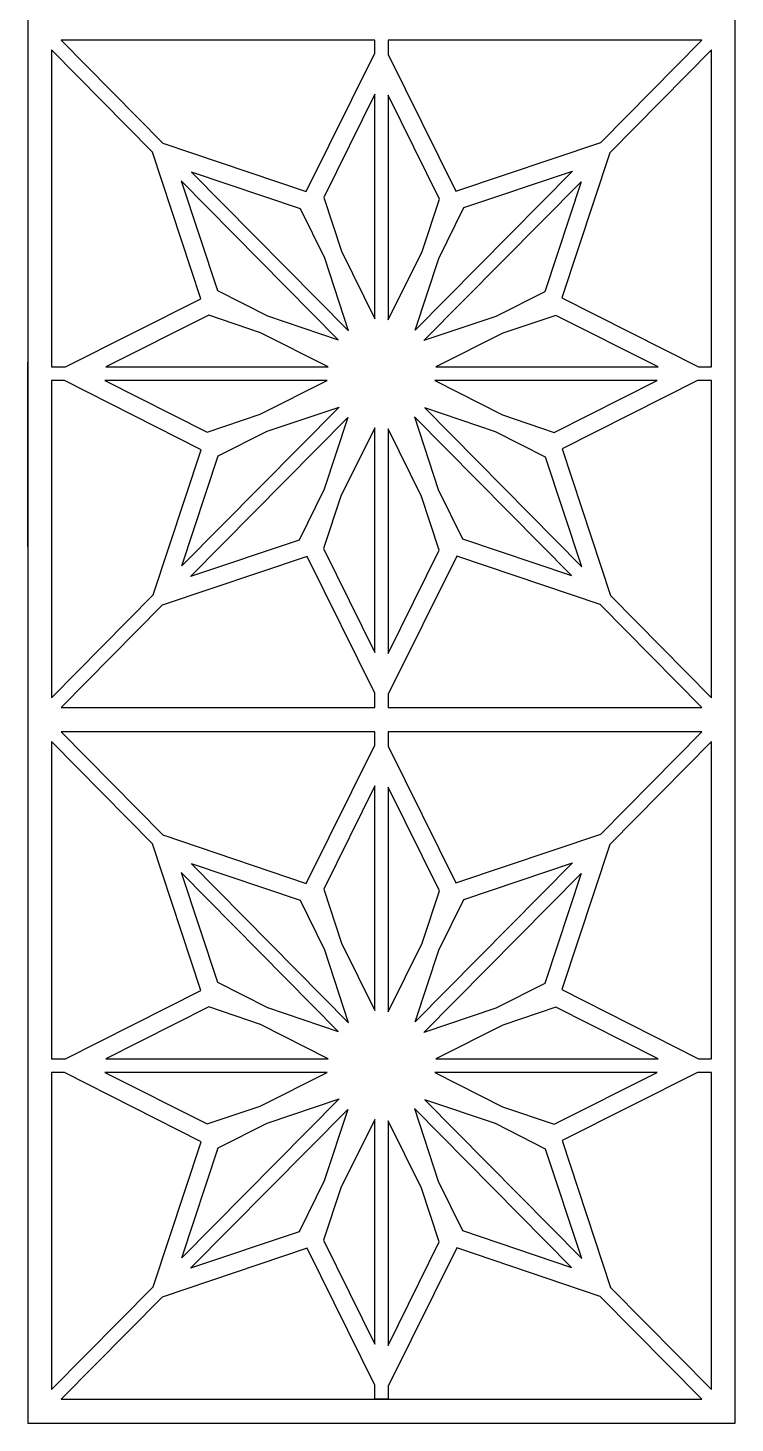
# Model space of a CAD drawing. Header units: centimetres. Extents: x -1.1 to 1.1, y -4.33 to 4.33.
# Drawn here: x -1.098 to 1.098, y -4.331 to 0 of the extents above; entities that cross this region are included whole.
import ezdxf

# ---------------------------------------------------------------- set-up
doc = ezdxf.new("R2010")
doc.units = ezdxf.units.CM
doc.header["$MEASUREMENT"] = 0
doc.layers.add('Layer 1', color=7, linetype='Continuous')

msp = doc.modelspace()

# ---------------------------------------------------------------- linework, layer by layer
at = {"layer": 'Layer 1', "color": 242}
for points, knots in [([(1.09752, 1.61581), (1.09752, 1.61581), (1.09752, 0.03595), (1.09752, 0.03595), (1.09752, 0.03595), (1.09752, 0.03595), (1.09753, -1.05264), (1.09753, -1.05264), (1.09753, -1.05264), (1.09753, -1.05264), (1.09753, -1.09508), (1.09753, -1.09508), (1.09753, -1.09508), (1.09753, -1.09508), (1.09753, -2.14774), (1.09753, -2.14774), (1.09753, -2.14774), (1.09753, -2.14774), (1.09753, -3.20038), (1.09753, -3.20038), (1.09753, -3.20038), (1.09753, -3.20038), (1.09753, -3.24282), (1.09753, -3.24282), (1.09753, -3.24282), (1.09753, -3.24282), (1.09752, -4.33142), (1.09752, -4.33142), (1.09752, -4.33142), (1.09752, -4.33142), (-1.09752, -4.33142), (-1.09752, -4.33142), (-1.09752, -4.33142), (-1.09752, -4.33142), (-1.09751, -3.24282), (-1.09751, -3.24282), (-1.09751, -3.24282), (-1.09751, -3.24282), (-1.09751, -3.20038), (-1.09751, -3.20038), (-1.09751, -3.20038), (-1.09751, -3.20038), (-1.09751, -1.03792), (-1.09751, -1.03792), (-1.09751, -1.03792), (-1.09751, -1.03792), (-1.09751, -1.05264), (-1.09751, -1.05264), (-1.09751, -1.05264), (-1.09751, -1.05264), (-1.09752, -1.09508), (-1.09752, -1.09508), (-1.09752, -1.09508), (-1.09752, -1.09508), (-1.09751, -1.6108), (-1.09751, -1.6108), (-1.09751, -1.6108), (-1.09751, -1.6108), (-1.09751, -0.03594), (-1.09751, -0.03594), (-1.09751, -0.03594), (-1.09751, -0.03594), (-1.09751, 1.05264), (-1.09751, 1.05264), (-1.09751, 1.05264), (-1.09751, 1.05264), (-1.09751, 1.09511), (-1.09751, 1.09511), (-1.09751, 1.09511), (-1.09751, 1.09511), (-1.09751, 2.14775), (-1.09751, 2.14775), (-1.09751, 2.14775), (-1.09751, 2.14775), (-1.09751, 3.20038), (-1.09751, 3.20038), (-1.09751, 3.20038), (-1.09751, 3.20038), (-1.09752, 3.24285), (-1.09752, 3.24285), (-1.09752, 3.24285), (-1.09752, 3.24285), (-1.09751, 4.33143), (-1.09751, 4.33143), (-1.09751, 4.33143), (-1.09751, 4.33143), (1.09753, 4.33143), (1.09753, 4.33143), (1.09753, 4.33143), (1.09753, 4.33143), (1.09753, 3.24285), (1.09753, 3.24285), (1.09753, 3.24285), (1.09753, 3.24285), (1.09753, 3.20038), (1.09753, 3.20038), (1.09753, 3.20038), (1.09753, 3.20038), (1.09753, 1.03793), (1.09753, 1.03793), (1.09753, 1.03793), (1.09753, 1.03793), (1.09753, 1.05264), (1.09753, 1.05264), (1.09753, 1.05264), (1.09753, 1.05264), (1.09753, 1.09511), (1.09753, 1.09511), (1.09753, 1.09511), (1.09753, 1.09511), (1.09752, 1.61581), (1.09752, 1.61581)], [0, 0, 0, 0, 0.0344828, 0.0344828, 0.0344828, 0.0344828, 0.0689655, 0.0689655, 0.0689655, 0.0689655, 0.1034483, 0.1034483, 0.1034483, 0.1034483, 0.137931, 0.137931, 0.137931, 0.137931, 0.1724138, 0.1724138, 0.1724138, 0.1724138, 0.2068966, 0.2068966, 0.2068966, 0.2068966, 0.2413793, 0.2413793, 0.2413793, 0.2413793, 0.2758621, 0.2758621, 0.2758621, 0.2758621, 0.3103448, 0.3103448, 0.3103448, 0.3103448, 0.3448276, 0.3448276, 0.3448276, 0.3448276, 0.3793103, 0.3793103, 0.3793103, 0.3793103, 0.4137931, 0.4137931, 0.4137931, 0.4137931, 0.4482759, 0.4482759, 0.4482759, 0.4482759, 0.4827586, 0.4827586, 0.4827586, 0.4827586, 0.5172414, 0.5172414, 0.5172414, 0.5172414, 0.5517241, 0.5517241, 0.5517241, 0.5517241, 0.5862069, 0.5862069, 0.5862069, 0.5862069, 0.6206897, 0.6206897, 0.6206897, 0.6206897, 0.6551724, 0.6551724, 0.6551724, 0.6551724, 0.6896552, 0.6896552, 0.6896552, 0.6896552, 0.7241379, 0.7241379, 0.7241379, 0.7241379, 0.7586207, 0.7586207, 0.7586207, 0.7586207, 0.7931034, 0.7931034, 0.7931034, 0.7931034, 0.8275862, 0.8275862, 0.8275862, 0.8275862, 0.862069, 0.862069, 0.862069, 0.862069, 0.8965517, 0.8965517, 0.8965517, 0.8965517, 0.9310345, 0.9310345, 0.9310345, 0.9310345, 1, 1, 1, 1]), ([(-0.02099, -0.03803), (-0.02099, -0.03803), (-0.02099, -0.07886), (-0.02099, -0.07886), (-0.02099, -0.07886), (-0.02099, -0.07886), (-0.23369, -0.50804), (-0.23369, -0.50804), (-0.23369, -0.50804), (-0.23369, -0.50804), (-0.67866, -0.35757), (-0.67866, -0.35757), (-0.67866, -0.35757), (-0.67866, -0.35757), (-0.99466, -0.03803), (-0.99466, -0.03803), (-0.99466, -0.03803), (-0.99466, -0.03803), (-0.02099, -0.03803), (-0.02099, -0.03803), (-0.02099, -0.03803), (-0.02099, -0.03803), (-0.02099, -0.03803), (-0.02099, -0.03803)], [0, 0, 0, 0, 0.1428571, 0.1428571, 0.1428571, 0.1428571, 0.2857143, 0.2857143, 0.2857143, 0.2857143, 0.4285714, 0.4285714, 0.4285714, 0.4285714, 0.5714286, 0.5714286, 0.5714286, 0.5714286, 0.7142857, 0.7142857, 0.7142857, 0.7142857, 1, 1, 1, 1]), ([(0.02098, -0.03803), (0.02098, -0.03803), (0.99466, -0.03803), (0.99466, -0.03803), (0.99466, -0.03803), (0.99466, -0.03803), (0.68092, -0.35529), (0.68092, -0.35529), (0.68092, -0.35529), (0.68092, -0.35529), (0.23042, -0.50666), (0.23042, -0.50666), (0.23042, -0.50666), (0.23042, -0.50666), (0.02098, -0.08211), (0.02098, -0.08211), (0.02098, -0.08211), (0.02098, -0.08211), (0.02098, -0.03803), (0.02098, -0.03803), (0.02098, -0.03803), (0.02098, -0.03803), (0.02098, -0.03803), (0.02098, -0.03803)], [0, 0, 0, 0, 0.1428571, 0.1428571, 0.1428571, 0.1428571, 0.2857143, 0.2857143, 0.2857143, 0.2857143, 0.4285714, 0.4285714, 0.4285714, 0.4285714, 0.5714286, 0.5714286, 0.5714286, 0.5714286, 0.7142857, 0.7142857, 0.7142857, 0.7142857, 1, 1, 1, 1]), ([(-1.02435, -0.06806), (-1.02435, -0.06806), (-0.71061, -0.3853), (-0.71061, -0.3853), (-0.71061, -0.3853), (-0.71061, -0.3853), (-0.56091, -0.84087), (-0.56091, -0.84087), (-0.56091, -0.84087), (-0.56091, -0.84087), (-0.98077, -1.05264), (-0.98077, -1.05264), (-0.98077, -1.05264), (-0.98077, -1.05264), (-1.02435, -1.05264), (-1.02435, -1.05264), (-1.02435, -1.05264), (-1.02435, -1.05264), (-1.02435, -0.06806), (-1.02435, -0.06806)], [0, 0, 0, 0, 0.1666667, 0.1666667, 0.1666667, 0.1666667, 0.3333333, 0.3333333, 0.3333333, 0.3333333, 0.5, 0.5, 0.5, 0.5, 0.6666667, 0.6666667, 0.6666667, 0.6666667, 1, 1, 1, 1]), ([(1.02434, -1.05264), (1.02434, -1.05264), (0.98396, -1.05264), (0.98396, -1.05264), (0.98396, -1.05264), (0.98396, -1.05264), (0.55956, -0.83755), (0.55956, -0.83755), (0.55956, -0.83755), (0.55956, -0.83755), (0.70835, -0.3876), (0.70835, -0.3876), (0.70835, -0.3876), (0.70835, -0.3876), (1.02434, -0.06806), (1.02434, -0.06806), (1.02434, -0.06806), (1.02434, -0.06806), (1.02434, -1.05264), (1.02434, -1.05264)], [0, 0, 0, 0, 0.1666667, 0.1666667, 0.1666667, 0.1666667, 0.3333333, 0.3333333, 0.3333333, 0.3333333, 0.5, 0.5, 0.5, 0.5, 0.6666667, 0.6666667, 0.6666667, 0.6666667, 1, 1, 1, 1]), ([(-0.02099, -0.20535), (-0.02099, -0.20535), (-0.02099, -0.90283), (-0.02099, -0.90283), (-0.02099, -0.90283), (-0.02099, -0.90283), (-0.1243, -0.69341), (-0.1243, -0.69341), (-0.1243, -0.69341), (-0.1243, -0.69341), (-0.17916, -0.5265), (-0.17916, -0.5265), (-0.17916, -0.5265), (-0.17916, -0.5265), (-0.02099, -0.20535), (-0.02099, -0.20535)], [0, 0, 0, 0, 0.2, 0.2, 0.2, 0.2, 0.4, 0.4, 0.4, 0.4, 0.6, 0.6, 0.6, 0.6, 1, 1, 1, 1]), ([(0.02098, -0.90657), (0.02098, -0.90657), (0.02098, -0.20905), (0.02098, -0.20905), (0.02098, -0.20905), (0.02098, -0.20905), (0.18006, -0.53151), (0.18006, -0.53151), (0.18006, -0.53151), (0.18006, -0.53151), (0.12628, -0.69416), (0.12628, -0.69416), (0.12628, -0.69416), (0.12628, -0.69416), (0.02098, -0.90657), (0.02098, -0.90657)], [0, 0, 0, 0, 0.2, 0.2, 0.2, 0.2, 0.4, 0.4, 0.4, 0.4, 0.6, 0.6, 0.6, 0.6, 1, 1, 1, 1]), ([(-0.62217, -0.47473), (-0.62217, -0.47473), (-0.13443, -0.96793), (-0.13443, -0.96793), (-0.13443, -0.96793), (-0.13443, -0.96793), (-0.35394, -0.89373), (-0.35394, -0.89373), (-0.35394, -0.89373), (-0.35394, -0.89373), (-0.50943, -0.81491), (-0.50943, -0.81491), (-0.50943, -0.81491), (-0.50943, -0.81491), (-0.62217, -0.47473), (-0.62217, -0.47473)], [0, 0, 0, 0, 0.2, 0.2, 0.2, 0.2, 0.4, 0.4, 0.4, 0.4, 0.6, 0.6, 0.6, 0.6, 1, 1, 1, 1]), ([(-0.10213, -0.94056), (-0.10213, -0.94056), (-0.58989, -0.44735), (-0.58989, -0.44735), (-0.58989, -0.44735), (-0.58989, -0.44735), (-0.25193, -0.56162), (-0.25193, -0.56162), (-0.25193, -0.56162), (-0.25193, -0.56162), (-0.17622, -0.7151), (-0.17622, -0.7151), (-0.17622, -0.7151), (-0.17622, -0.7151), (-0.10213, -0.94056), (-0.10213, -0.94056)], [0, 0, 0, 0, 0.2, 0.2, 0.2, 0.2, 0.4, 0.4, 0.4, 0.4, 0.6, 0.6, 0.6, 0.6, 1, 1, 1, 1]), ([(0.10475, -0.93793), (0.10475, -0.93793), (0.59251, -0.44472), (0.59251, -0.44472), (0.59251, -0.44472), (0.59251, -0.44472), (0.25568, -0.55788), (0.25568, -0.55788), (0.25568, -0.55788), (0.25568, -0.55788), (0.17815, -0.71596), (0.17815, -0.71596), (0.17815, -0.71596), (0.17815, -0.71596), (0.10475, -0.93793), (0.10475, -0.93793)], [0, 0, 0, 0, 0.2, 0.2, 0.2, 0.2, 0.4, 0.4, 0.4, 0.4, 0.6, 0.6, 0.6, 0.6, 1, 1, 1, 1]), ([(0.61958, -0.47736), (0.61958, -0.47736), (0.13182, -0.97059), (0.13182, -0.97059), (0.13182, -0.97059), (0.13182, -0.97059), (0.35479, -0.89567), (0.35479, -0.89567), (0.35479, -0.89567), (0.35479, -0.89567), (0.50658, -0.81911), (0.50658, -0.81911), (0.50658, -0.81911), (0.50658, -0.81911), (0.61958, -0.47736), (0.61958, -0.47736)], [0, 0, 0, 0, 0.2, 0.2, 0.2, 0.2, 0.4, 0.4, 0.4, 0.4, 0.6, 0.6, 0.6, 0.6, 1, 1, 1, 1]), ([(-0.16543, -1.05264), (-0.16543, -1.05264), (-0.85524, -1.05264), (-0.85524, -1.05264), (-0.85524, -1.05264), (-0.85524, -1.05264), (-0.53634, -0.8918), (-0.53634, -0.8918), (-0.53634, -0.8918), (-0.53634, -0.8918), (-0.37549, -0.94618), (-0.37549, -0.94618), (-0.37549, -0.94618), (-0.37549, -0.94618), (-0.16543, -1.05264), (-0.16543, -1.05264)], [0, 0, 0, 0, 0.2, 0.2, 0.2, 0.2, 0.4, 0.4, 0.4, 0.4, 0.6, 0.6, 0.6, 0.6, 1, 1, 1, 1]), ([(0.8589, -1.05264), (0.8589, -1.05264), (0.16913, -1.05264), (0.16913, -1.05264), (0.16913, -1.05264), (0.16913, -1.05264), (0.37625, -0.94816), (0.37625, -0.94816), (0.37625, -0.94816), (0.37625, -0.94816), (0.54132, -0.8927), (0.54132, -0.8927), (0.54132, -0.8927), (0.54132, -0.8927), (0.8589, -1.05264), (0.8589, -1.05264)], [0, 0, 0, 0, 0.2, 0.2, 0.2, 0.2, 0.4, 0.4, 0.4, 0.4, 0.6, 0.6, 0.6, 0.6, 1, 1, 1, 1]), ([(-1.02435, -1.09508), (-1.02435, -1.09508), (-0.98397, -1.09508), (-0.98397, -1.09508), (-0.98397, -1.09508), (-0.98397, -1.09508), (-0.55955, -1.31019), (-0.55955, -1.31019), (-0.55955, -1.31019), (-0.55955, -1.31019), (-0.70835, -1.76014), (-0.70835, -1.76014), (-0.70835, -1.76014), (-0.70835, -1.76014), (-1.02435, -2.07966), (-1.02435, -2.07966), (-1.02435, -2.07966), (-1.02435, -2.07966), (-1.02435, -1.09508), (-1.02435, -1.09508)], [0, 0, 0, 0, 0.1666667, 0.1666667, 0.1666667, 0.1666667, 0.3333333, 0.3333333, 0.3333333, 0.3333333, 0.5, 0.5, 0.5, 0.5, 0.6666667, 0.6666667, 0.6666667, 0.6666667, 1, 1, 1, 1]), ([(-0.85892, -1.09508), (-0.85892, -1.09508), (-0.16913, -1.09509), (-0.16913, -1.09509), (-0.16913, -1.09509), (-0.16913, -1.09509), (-0.37623, -1.19955), (-0.37623, -1.19955), (-0.37623, -1.19955), (-0.37623, -1.19955), (-0.54133, -1.25502), (-0.54133, -1.25502), (-0.54133, -1.25502), (-0.54133, -1.25502), (-0.85892, -1.09508), (-0.85892, -1.09508)], [0, 0, 0, 0, 0.2, 0.2, 0.2, 0.2, 0.4, 0.4, 0.4, 0.4, 0.6, 0.6, 0.6, 0.6, 1, 1, 1, 1]), ([(0.16545, -1.09508), (0.16545, -1.09508), (0.85522, -1.09508), (0.85522, -1.09508), (0.85522, -1.09508), (0.85522, -1.09508), (0.53633, -1.25594), (0.53633, -1.25594), (0.53633, -1.25594), (0.53633, -1.25594), (0.37548, -1.20156), (0.37548, -1.20156), (0.37548, -1.20156), (0.37548, -1.20156), (0.16545, -1.09508), (0.16545, -1.09508)], [0, 0, 0, 0, 0.2, 0.2, 0.2, 0.2, 0.4, 0.4, 0.4, 0.4, 0.6, 0.6, 0.6, 0.6, 1, 1, 1, 1]), ([(1.02434, -2.07967), (1.02434, -2.07967), (0.71062, -1.76241), (0.71062, -1.76241), (0.71062, -1.76241), (0.71062, -1.76241), (0.56093, -1.30687), (0.56093, -1.30687), (0.56093, -1.30687), (0.56093, -1.30687), (0.98078, -1.09508), (0.98078, -1.09508), (0.98078, -1.09508), (0.98078, -1.09508), (1.02434, -1.09508), (1.02434, -1.09508), (1.02434, -1.09508), (1.02434, -1.09508), (1.02434, -2.07967), (1.02434, -2.07967)], [0, 0, 0, 0, 0.1666667, 0.1666667, 0.1666667, 0.1666667, 0.3333333, 0.3333333, 0.3333333, 0.3333333, 0.5, 0.5, 0.5, 0.5, 0.6666667, 0.6666667, 0.6666667, 0.6666667, 1, 1, 1, 1]), ([(-0.61957, -1.67037), (-0.61957, -1.67037), (-0.13183, -1.17715), (-0.13183, -1.17715), (-0.13183, -1.17715), (-0.13183, -1.17715), (-0.3548, -1.25207), (-0.3548, -1.25207), (-0.3548, -1.25207), (-0.3548, -1.25207), (-0.50656, -1.32862), (-0.50656, -1.32862), (-0.50656, -1.32862), (-0.50656, -1.32862), (-0.61957, -1.67037), (-0.61957, -1.67037)], [0, 0, 0, 0, 0.2, 0.2, 0.2, 0.2, 0.4, 0.4, 0.4, 0.4, 0.6, 0.6, 0.6, 0.6, 1, 1, 1, 1]), ([(-0.10475, -1.20981), (-0.10475, -1.20981), (-0.5925, -1.70302), (-0.5925, -1.70302), (-0.5925, -1.70302), (-0.5925, -1.70302), (-0.25569, -1.58985), (-0.25569, -1.58985), (-0.25569, -1.58985), (-0.25569, -1.58985), (-0.17814, -1.43178), (-0.17814, -1.43178), (-0.17814, -1.43178), (-0.17814, -1.43178), (-0.10475, -1.20981), (-0.10475, -1.20981)], [0, 0, 0, 0, 0.2, 0.2, 0.2, 0.2, 0.4, 0.4, 0.4, 0.4, 0.6, 0.6, 0.6, 0.6, 1, 1, 1, 1]), ([(0.5899, -1.70039), (0.5899, -1.70039), (0.25193, -1.58611), (0.25193, -1.58611), (0.25193, -1.58611), (0.25193, -1.58611), (0.17623, -1.43263), (0.17623, -1.43263), (0.17623, -1.43263), (0.17623, -1.43263), (0.10214, -1.20716), (0.10214, -1.20716), (0.10214, -1.20716), (0.10214, -1.20716), (0.5899, -1.70039), (0.5899, -1.70039)], [0, 0, 0, 0, 0.2, 0.2, 0.2, 0.2, 0.4, 0.4, 0.4, 0.4, 0.6, 0.6, 0.6, 0.6, 1, 1, 1, 1]), ([(0.50945, -1.33282), (0.50945, -1.33282), (0.62219, -1.67301), (0.62219, -1.67301), (0.62219, -1.67301), (0.62219, -1.67301), (0.13444, -1.17978), (0.13444, -1.17978), (0.13444, -1.17978), (0.13444, -1.17978), (0.35395, -1.25402), (0.35395, -1.25402), (0.35395, -1.25402), (0.35395, -1.25402), (0.50945, -1.33282), (0.50945, -1.33282)], [0, 0, 0, 0, 0.2, 0.2, 0.2, 0.2, 0.4, 0.4, 0.4, 0.4, 0.6, 0.6, 0.6, 0.6, 1, 1, 1, 1]), ([(-0.02099, -1.24116), (-0.02099, -1.24116), (-0.02099, -1.93867), (-0.02099, -1.93867), (-0.02099, -1.93867), (-0.02099, -1.93867), (-0.18005, -1.61621), (-0.18005, -1.61621), (-0.18005, -1.61621), (-0.18005, -1.61621), (-0.12627, -1.45355), (-0.12627, -1.45355), (-0.12627, -1.45355), (-0.12627, -1.45355), (-0.02099, -1.24116), (-0.02099, -1.24116)], [0, 0, 0, 0, 0.2, 0.2, 0.2, 0.2, 0.4, 0.4, 0.4, 0.4, 0.6, 0.6, 0.6, 0.6, 1, 1, 1, 1]), ([(0.02098, -1.94239), (0.02098, -1.94239), (0.02098, -1.24488), (0.02098, -1.24488), (0.02098, -1.24488), (0.02098, -1.24488), (0.1243, -1.45433), (0.1243, -1.45433), (0.1243, -1.45433), (0.1243, -1.45433), (0.17915, -1.62124), (0.17915, -1.62124), (0.17915, -1.62124), (0.17915, -1.62124), (0.02098, -1.94239), (0.02098, -1.94239)], [0, 0, 0, 0, 0.2, 0.2, 0.2, 0.2, 0.4, 0.4, 0.4, 0.4, 0.6, 0.6, 0.6, 0.6, 1, 1, 1, 1]), ([(-0.02099, -2.10968), (-0.02099, -2.10968), (-0.99466, -2.10968), (-0.99466, -2.10968), (-0.99466, -2.10968), (-0.99466, -2.10968), (-0.68093, -1.79245), (-0.68093, -1.79245), (-0.68093, -1.79245), (-0.68093, -1.79245), (-0.23041, -1.64108), (-0.23041, -1.64108), (-0.23041, -1.64108), (-0.23041, -1.64108), (-0.02099, -2.06563), (-0.02099, -2.06563), (-0.02099, -2.06563), (-0.02099, -2.06563), (-0.02099, -2.10968), (-0.02099, -2.10968)], [0, 0, 0, 0, 0.1666667, 0.1666667, 0.1666667, 0.1666667, 0.3333333, 0.3333333, 0.3333333, 0.3333333, 0.5, 0.5, 0.5, 0.5, 0.6666667, 0.6666667, 0.6666667, 0.6666667, 1, 1, 1, 1]), ([(0.02098, -2.10968), (0.02098, -2.10968), (0.02098, -2.06884), (0.02098, -2.06884), (0.02098, -2.06884), (0.02098, -2.06884), (0.23371, -1.63969), (0.23371, -1.63969), (0.23371, -1.63969), (0.23371, -1.63969), (0.67867, -1.79014), (0.67867, -1.79014), (0.67867, -1.79014), (0.67867, -1.79014), (0.99467, -2.10968), (0.99467, -2.10968), (0.99467, -2.10968), (0.99467, -2.10968), (0.02098, -2.10968), (0.02098, -2.10968), (0.02098, -2.10968), (0.02098, -2.10968), (0.02098, -2.10968), (0.02098, -2.10968)], [0, 0, 0, 0, 0.1428571, 0.1428571, 0.1428571, 0.1428571, 0.2857143, 0.2857143, 0.2857143, 0.2857143, 0.4285714, 0.4285714, 0.4285714, 0.4285714, 0.5714286, 0.5714286, 0.5714286, 0.5714286, 0.7142857, 0.7142857, 0.7142857, 0.7142857, 1, 1, 1, 1]), ([(-0.02099, -2.18577), (-0.02099, -2.18577), (-0.02099, -2.22661), (-0.02099, -2.22661), (-0.02099, -2.22661), (-0.02099, -2.22661), (-0.23369, -2.65578), (-0.23369, -2.65578), (-0.23369, -2.65578), (-0.23369, -2.65578), (-0.67866, -2.50531), (-0.67866, -2.50531), (-0.67866, -2.50531), (-0.67866, -2.50531), (-0.99466, -2.18578), (-0.99466, -2.18578), (-0.99466, -2.18578), (-0.99466, -2.18578), (-0.02099, -2.18577), (-0.02099, -2.18577), (-0.02099, -2.18577), (-0.02099, -2.18577), (-0.02099, -2.18577), (-0.02099, -2.18577)], [0, 0, 0, 0, 0.1428571, 0.1428571, 0.1428571, 0.1428571, 0.2857143, 0.2857143, 0.2857143, 0.2857143, 0.4285714, 0.4285714, 0.4285714, 0.4285714, 0.5714286, 0.5714286, 0.5714286, 0.5714286, 0.7142857, 0.7142857, 0.7142857, 0.7142857, 1, 1, 1, 1]), ([(0.02098, -2.18578), (0.02098, -2.18578), (0.99466, -2.18578), (0.99466, -2.18578), (0.99466, -2.18578), (0.99466, -2.18578), (0.68092, -2.50304), (0.68092, -2.50304), (0.68092, -2.50304), (0.68092, -2.50304), (0.23042, -2.6544), (0.23042, -2.6544), (0.23042, -2.6544), (0.23042, -2.6544), (0.02098, -2.22985), (0.02098, -2.22985), (0.02098, -2.22985), (0.02098, -2.22985), (0.02098, -2.18578), (0.02098, -2.18578), (0.02098, -2.18578), (0.02098, -2.18578), (0.02098, -2.18578), (0.02098, -2.18578)], [0, 0, 0, 0, 0.1428571, 0.1428571, 0.1428571, 0.1428571, 0.2857143, 0.2857143, 0.2857143, 0.2857143, 0.4285714, 0.4285714, 0.4285714, 0.4285714, 0.5714286, 0.5714286, 0.5714286, 0.5714286, 0.7142857, 0.7142857, 0.7142857, 0.7142857, 1, 1, 1, 1]), ([(-1.02435, -2.21578), (-1.02435, -2.21578), (-0.71061, -2.53305), (-0.71061, -2.53305), (-0.71061, -2.53305), (-0.71061, -2.53305), (-0.56092, -2.98861), (-0.56092, -2.98861), (-0.56092, -2.98861), (-0.56092, -2.98861), (-0.98077, -3.20038), (-0.98077, -3.20038), (-0.98077, -3.20038), (-0.98077, -3.20038), (-1.02435, -3.20038), (-1.02435, -3.20038), (-1.02435, -3.20038), (-1.02435, -3.20038), (-1.02435, -2.21578), (-1.02435, -2.21578)], [0, 0, 0, 0, 0.1666667, 0.1666667, 0.1666667, 0.1666667, 0.3333333, 0.3333333, 0.3333333, 0.3333333, 0.5, 0.5, 0.5, 0.5, 0.6666667, 0.6666667, 0.6666667, 0.6666667, 1, 1, 1, 1]), ([(1.02434, -3.20038), (1.02434, -3.20038), (0.98396, -3.20038), (0.98396, -3.20038), (0.98396, -3.20038), (0.98396, -3.20038), (0.55956, -2.98529), (0.55956, -2.98529), (0.55956, -2.98529), (0.55956, -2.98529), (0.70834, -2.53534), (0.70834, -2.53534), (0.70834, -2.53534), (0.70834, -2.53534), (1.02434, -2.21578), (1.02434, -2.21578), (1.02434, -2.21578), (1.02434, -2.21578), (1.02434, -3.20038), (1.02434, -3.20038)], [0, 0, 0, 0, 0.1666667, 0.1666667, 0.1666667, 0.1666667, 0.3333333, 0.3333333, 0.3333333, 0.3333333, 0.5, 0.5, 0.5, 0.5, 0.6666667, 0.6666667, 0.6666667, 0.6666667, 1, 1, 1, 1]), ([(-0.02099, -2.35307), (-0.02099, -2.35307), (-0.02099, -3.05058), (-0.02099, -3.05058), (-0.02099, -3.05058), (-0.02099, -3.05058), (-0.12431, -2.84113), (-0.12431, -2.84113), (-0.12431, -2.84113), (-0.12431, -2.84113), (-0.17916, -2.67422), (-0.17916, -2.67422), (-0.17916, -2.67422), (-0.17916, -2.67422), (-0.02099, -2.35307), (-0.02099, -2.35307)], [0, 0, 0, 0, 0.2, 0.2, 0.2, 0.2, 0.4, 0.4, 0.4, 0.4, 0.6, 0.6, 0.6, 0.6, 1, 1, 1, 1]), ([(0.02098, -3.05432), (0.02098, -3.05432), (0.02098, -2.35679), (0.02098, -2.35679), (0.02098, -2.35679), (0.02098, -2.35679), (0.18005, -2.67925), (0.18005, -2.67925), (0.18005, -2.67925), (0.18005, -2.67925), (0.12628, -2.84191), (0.12628, -2.84191), (0.12628, -2.84191), (0.12628, -2.84191), (0.02098, -3.05432), (0.02098, -3.05432)], [0, 0, 0, 0, 0.2, 0.2, 0.2, 0.2, 0.4, 0.4, 0.4, 0.4, 0.6, 0.6, 0.6, 0.6, 1, 1, 1, 1]), ([(-0.10213, -3.0883), (-0.10213, -3.0883), (-0.58989, -2.59509), (-0.58989, -2.59509), (-0.58989, -2.59509), (-0.58989, -2.59509), (-0.25193, -2.70937), (-0.25193, -2.70937), (-0.25193, -2.70937), (-0.25193, -2.70937), (-0.17622, -2.86283), (-0.17622, -2.86283), (-0.17622, -2.86283), (-0.17622, -2.86283), (-0.10213, -3.0883), (-0.10213, -3.0883)], [0, 0, 0, 0, 0.2, 0.2, 0.2, 0.2, 0.4, 0.4, 0.4, 0.4, 0.6, 0.6, 0.6, 0.6, 1, 1, 1, 1]), ([(0.10474, -3.08567), (0.10474, -3.08567), (0.59251, -2.59246), (0.59251, -2.59246), (0.59251, -2.59246), (0.59251, -2.59246), (0.25568, -2.70562), (0.25568, -2.70562), (0.25568, -2.70562), (0.25568, -2.70562), (0.17815, -2.8637), (0.17815, -2.8637), (0.17815, -2.8637), (0.17815, -2.8637), (0.10474, -3.08567), (0.10474, -3.08567)], [0, 0, 0, 0, 0.2, 0.2, 0.2, 0.2, 0.4, 0.4, 0.4, 0.4, 0.6, 0.6, 0.6, 0.6, 1, 1, 1, 1]), ([(-0.62217, -2.62247), (-0.62217, -2.62247), (-0.13443, -3.11568), (-0.13443, -3.11568), (-0.13443, -3.11568), (-0.13443, -3.11568), (-0.35394, -3.04147), (-0.35394, -3.04147), (-0.35394, -3.04147), (-0.35394, -3.04147), (-0.50943, -2.96263), (-0.50943, -2.96263), (-0.50943, -2.96263), (-0.50943, -2.96263), (-0.62217, -2.62247), (-0.62217, -2.62247)], [0, 0, 0, 0, 0.2, 0.2, 0.2, 0.2, 0.4, 0.4, 0.4, 0.4, 0.6, 0.6, 0.6, 0.6, 1, 1, 1, 1]), ([(0.61958, -2.6251), (0.61958, -2.6251), (0.13182, -3.11833), (0.13182, -3.11833), (0.13182, -3.11833), (0.13182, -3.11833), (0.3548, -3.04341), (0.3548, -3.04341), (0.3548, -3.04341), (0.3548, -3.04341), (0.50657, -2.96686), (0.50657, -2.96686), (0.50657, -2.96686), (0.50657, -2.96686), (0.61958, -2.6251), (0.61958, -2.6251)], [0, 0, 0, 0, 0.2, 0.2, 0.2, 0.2, 0.4, 0.4, 0.4, 0.4, 0.6, 0.6, 0.6, 0.6, 1, 1, 1, 1]), ([(-0.16544, -3.20038), (-0.16544, -3.20038), (-0.85524, -3.20038), (-0.85524, -3.20038), (-0.85524, -3.20038), (-0.85524, -3.20038), (-0.53634, -3.03952), (-0.53634, -3.03952), (-0.53634, -3.03952), (-0.53634, -3.03952), (-0.37549, -3.09393), (-0.37549, -3.09393), (-0.37549, -3.09393), (-0.37549, -3.09393), (-0.16544, -3.20038), (-0.16544, -3.20038)], [0, 0, 0, 0, 0.2, 0.2, 0.2, 0.2, 0.4, 0.4, 0.4, 0.4, 0.6, 0.6, 0.6, 0.6, 1, 1, 1, 1]), ([(0.8589, -3.20038), (0.8589, -3.20038), (0.16913, -3.20038), (0.16913, -3.20038), (0.16913, -3.20038), (0.16913, -3.20038), (0.37625, -3.09591), (0.37625, -3.09591), (0.37625, -3.09591), (0.37625, -3.09591), (0.54132, -3.04044), (0.54132, -3.04044), (0.54132, -3.04044), (0.54132, -3.04044), (0.8589, -3.20038), (0.8589, -3.20038)], [0, 0, 0, 0, 0.2, 0.2, 0.2, 0.2, 0.4, 0.4, 0.4, 0.4, 0.6, 0.6, 0.6, 0.6, 1, 1, 1, 1]), ([(-1.02435, -3.24282), (-1.02435, -3.24282), (-0.98397, -3.24282), (-0.98397, -3.24282), (-0.98397, -3.24282), (-0.98397, -3.24282), (-0.55955, -3.45793), (-0.55955, -3.45793), (-0.55955, -3.45793), (-0.55955, -3.45793), (-0.70835, -3.90788), (-0.70835, -3.90788), (-0.70835, -3.90788), (-0.70835, -3.90788), (-1.02435, -4.22742), (-1.02435, -4.22742), (-1.02435, -4.22742), (-1.02435, -4.22742), (-1.02435, -3.24282), (-1.02435, -3.24282)], [0, 0, 0, 0, 0.1666667, 0.1666667, 0.1666667, 0.1666667, 0.3333333, 0.3333333, 0.3333333, 0.3333333, 0.5, 0.5, 0.5, 0.5, 0.6666667, 0.6666667, 0.6666667, 0.6666667, 1, 1, 1, 1]), ([(-0.85892, -3.24282), (-0.85892, -3.24282), (-0.16913, -3.24282), (-0.16913, -3.24282), (-0.16913, -3.24282), (-0.16913, -3.24282), (-0.37623, -3.34729), (-0.37623, -3.34729), (-0.37623, -3.34729), (-0.37623, -3.34729), (-0.54133, -3.40276), (-0.54133, -3.40276), (-0.54133, -3.40276), (-0.54133, -3.40276), (-0.85892, -3.24282), (-0.85892, -3.24282)], [0, 0, 0, 0, 0.2, 0.2, 0.2, 0.2, 0.4, 0.4, 0.4, 0.4, 0.6, 0.6, 0.6, 0.6, 1, 1, 1, 1]), ([(0.16545, -3.24282), (0.16545, -3.24282), (0.85522, -3.24283), (0.85522, -3.24283), (0.85522, -3.24283), (0.85522, -3.24283), (0.53633, -3.40368), (0.53633, -3.40368), (0.53633, -3.40368), (0.53633, -3.40368), (0.37548, -3.34928), (0.37548, -3.34928), (0.37548, -3.34928), (0.37548, -3.34928), (0.16545, -3.24282), (0.16545, -3.24282)], [0, 0, 0, 0, 0.2, 0.2, 0.2, 0.2, 0.4, 0.4, 0.4, 0.4, 0.6, 0.6, 0.6, 0.6, 1, 1, 1, 1]), ([(1.02434, -4.22742), (1.02434, -4.22742), (0.71062, -3.91015), (0.71062, -3.91015), (0.71062, -3.91015), (0.71062, -3.91015), (0.56093, -3.4546), (0.56093, -3.4546), (0.56093, -3.4546), (0.56093, -3.4546), (0.98078, -3.24282), (0.98078, -3.24282), (0.98078, -3.24282), (0.98078, -3.24282), (1.02434, -3.24282), (1.02434, -3.24282), (1.02434, -3.24282), (1.02434, -3.24282), (1.02434, -4.22742), (1.02434, -4.22742)], [0, 0, 0, 0, 0.1666667, 0.1666667, 0.1666667, 0.1666667, 0.3333333, 0.3333333, 0.3333333, 0.3333333, 0.5, 0.5, 0.5, 0.5, 0.6666667, 0.6666667, 0.6666667, 0.6666667, 1, 1, 1, 1]), ([(-0.61957, -3.81812), (-0.61957, -3.81812), (-0.13183, -3.32489), (-0.13183, -3.32489), (-0.13183, -3.32489), (-0.13183, -3.32489), (-0.3548, -3.39981), (-0.3548, -3.39981), (-0.3548, -3.39981), (-0.3548, -3.39981), (-0.50656, -3.47636), (-0.50656, -3.47636), (-0.50656, -3.47636), (-0.50656, -3.47636), (-0.61957, -3.81812), (-0.61957, -3.81812)], [0, 0, 0, 0, 0.2, 0.2, 0.2, 0.2, 0.4, 0.4, 0.4, 0.4, 0.6, 0.6, 0.6, 0.6, 1, 1, 1, 1]), ([(0.50945, -3.48056), (0.50945, -3.48056), (0.62219, -3.82073), (0.62219, -3.82073), (0.62219, -3.82073), (0.62219, -3.82073), (0.13444, -3.32753), (0.13444, -3.32753), (0.13444, -3.32753), (0.13444, -3.32753), (0.35395, -3.40176), (0.35395, -3.40176), (0.35395, -3.40176), (0.35395, -3.40176), (0.50945, -3.48056), (0.50945, -3.48056)], [0, 0, 0, 0, 0.2, 0.2, 0.2, 0.2, 0.4, 0.4, 0.4, 0.4, 0.6, 0.6, 0.6, 0.6, 1, 1, 1, 1]), ([(-0.10475, -3.35753), (-0.10475, -3.35753), (-0.59249, -3.85076), (-0.59249, -3.85076), (-0.59249, -3.85076), (-0.59249, -3.85076), (-0.25569, -3.73759), (-0.25569, -3.73759), (-0.25569, -3.73759), (-0.25569, -3.73759), (-0.17814, -3.57952), (-0.17814, -3.57952), (-0.17814, -3.57952), (-0.17814, -3.57952), (-0.10475, -3.35753), (-0.10475, -3.35753)], [0, 0, 0, 0, 0.2, 0.2, 0.2, 0.2, 0.4, 0.4, 0.4, 0.4, 0.6, 0.6, 0.6, 0.6, 1, 1, 1, 1]), ([(0.5899, -3.84813), (0.5899, -3.84813), (0.25193, -3.73385), (0.25193, -3.73385), (0.25193, -3.73385), (0.25193, -3.73385), (0.17623, -3.58038), (0.17623, -3.58038), (0.17623, -3.58038), (0.17623, -3.58038), (0.10214, -3.3549), (0.10214, -3.3549), (0.10214, -3.3549), (0.10214, -3.3549), (0.5899, -3.84813), (0.5899, -3.84813)], [0, 0, 0, 0, 0.2, 0.2, 0.2, 0.2, 0.4, 0.4, 0.4, 0.4, 0.6, 0.6, 0.6, 0.6, 1, 1, 1, 1]), ([(-0.02099, -3.38889), (-0.02099, -3.38889), (-0.02099, -4.08641), (-0.02099, -4.08641), (-0.02099, -4.08641), (-0.02099, -4.08641), (-0.18005, -3.76395), (-0.18005, -3.76395), (-0.18005, -3.76395), (-0.18005, -3.76395), (-0.12627, -3.6013), (-0.12627, -3.6013), (-0.12627, -3.6013), (-0.12627, -3.6013), (-0.02099, -3.38889), (-0.02099, -3.38889)], [0, 0, 0, 0, 0.2, 0.2, 0.2, 0.2, 0.4, 0.4, 0.4, 0.4, 0.6, 0.6, 0.6, 0.6, 1, 1, 1, 1]), ([(0.02098, -4.09013), (0.02098, -4.09013), (0.02098, -3.39262), (0.02098, -3.39262), (0.02098, -3.39262), (0.02098, -3.39262), (0.12429, -3.60207), (0.12429, -3.60207), (0.12429, -3.60207), (0.12429, -3.60207), (0.17915, -3.76899), (0.17915, -3.76899), (0.17915, -3.76899), (0.17915, -3.76899), (0.02098, -4.09013), (0.02098, -4.09013)], [0, 0, 0, 0, 0.2, 0.2, 0.2, 0.2, 0.4, 0.4, 0.4, 0.4, 0.6, 0.6, 0.6, 0.6, 1, 1, 1, 1]), ([(-0.99466, -4.25743), (-0.99466, -4.25743), (-0.68093, -3.94019), (-0.68093, -3.94019), (-0.68093, -3.94019), (-0.68093, -3.94019), (-0.23041, -3.78882), (-0.23041, -3.78882), (-0.23041, -3.78882), (-0.23041, -3.78882), (-0.021, -4.21337), (-0.021, -4.21337), (-0.021, -4.21337), (-0.021, -4.21337), (-0.021, -4.25743), (-0.021, -4.25743), (-0.021, -4.25743), (-0.021, -4.25743), (0.00075, -4.25743), (0.00075, -4.25743), (0.00075, -4.25743), (0.00075, -4.25743), (0.02098, -4.25743), (0.02098, -4.25743), (0.02098, -4.25743), (0.02098, -4.25743), (0.02098, -4.21659), (0.02098, -4.21659), (0.02098, -4.21659), (0.02098, -4.21659), (0.23371, -3.78744), (0.23371, -3.78744), (0.23371, -3.78744), (0.23371, -3.78744), (0.67867, -3.93789), (0.67867, -3.93789), (0.67867, -3.93789), (0.67867, -3.93789), (0.99466, -4.25743), (0.99466, -4.25743), (0.99466, -4.25743), (0.99466, -4.25743), (0.00075, -4.25743), (0.00075, -4.25743), (0.00075, -4.25743), (0.00075, -4.25743), (-0.021, -4.25743), (-0.021, -4.25743), (-0.021, -4.25743), (-0.021, -4.25743), (-0.99466, -4.25743), (-0.99466, -4.25743)], [0, 0, 0, 0, 0.0714286, 0.0714286, 0.0714286, 0.0714286, 0.1428571, 0.1428571, 0.1428571, 0.1428571, 0.2142857, 0.2142857, 0.2142857, 0.2142857, 0.2857143, 0.2857143, 0.2857143, 0.2857143, 0.3571429, 0.3571429, 0.3571429, 0.3571429, 0.4285714, 0.4285714, 0.4285714, 0.4285714, 0.5, 0.5, 0.5, 0.5, 0.5714286, 0.5714286, 0.5714286, 0.5714286, 0.6428571, 0.6428571, 0.6428571, 0.6428571, 0.7142857, 0.7142857, 0.7142857, 0.7142857, 0.7857143, 0.7857143, 0.7857143, 0.7857143, 0.8571429, 0.8571429, 0.8571429, 0.8571429, 1, 1, 1, 1])]:
    msp.add_open_spline(points, degree=3, knots=knots, dxfattribs=at)

doc.saveas('drawing.dxf')
